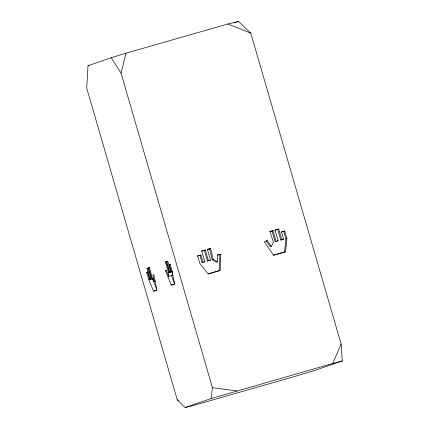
<?xml version="1.0" encoding="UTF-8"?>
<svg xmlns="http://www.w3.org/2000/svg" width="429" height="429" viewBox="0 0 429 429"><rect width="100%" height="100%" fill="white"/><g stroke="black" fill="none" stroke-linecap="round" stroke-linejoin="round"><path stroke-width="0.64" d="M219.155 270.796L219.857 254.628L220.833 254.29L220.131 270.458L208.414 273.874M217.331 261.899L213.224 259.357L210.564 248.514L209.588 248.858L212.248 259.695L216.355 262.237L217.331 261.899L217.701 254.81L220.833 254.29M87.999 65.755L86.712 88.106L177.284 399.866L185.124 407.55L193.967 405.325L295.71 376.19L314.983 370.399L342.288 360.934L341.119 344.063L250.788 33.14L238.503 21.45L227.928 23.992L126.019 53.18L111.197 57.717L87.999 65.755L89.152 65.599M284.561 252.07L285.934 238.91L283.735 231.338L284.711 231L286.91 238.572L285.537 251.726L273.182 255.325M185.124 407.55L211.068 398.557L212.419 387.682L121.042 73.15L111.197 57.717M121.042 73.15L126.019 53.18M211.068 398.557L332.722 363.47L341.119 344.063M271.305 246.444L267.187 240.637L266.211 240.975L270.329 246.782L271.305 246.444L273.418 242.117L269.852 231.537L273.026 230.63L276.137 241.339L275.161 241.677L272.05 230.968L273.026 230.63M171.396 275.375L174.817 284.062L171.192 285.103L165.567 270.828L166.28 270.195L168.758 276.432L172.383 275.391L172.222 271.67L168.597 272.71L168.758 276.432M267.187 240.637L264.259 241.854L273.525 255.169L285.537 251.726M234.068 22.989L238.503 21.45M156.606 290.342L153.582 291.205L148.868 279.874L146.67 272.302L147.533 272.002L149.651 279.279L150.139 279.107L147.024 268.398L148 268.061L151.115 278.77L152.928 278.249M151.115 278.77L151.662 278.582L148.552 267.868L149.405 267.573L152.392 278.324L154.231 281.467L155.437 281.124M168.597 272.71L165.363 262.039L166.216 261.744L169.332 272.453L172.957 271.418M169.332 272.453L169.879 272.265L166.768 261.556L167.744 261.213L170.855 271.927L172.667 271.407M204.381 250.348L205.357 250.01L208.467 260.719L207.491 261.057L204.381 250.348L201.357 251.212M170.855 271.927L171.343 271.755L169.23 264.478L170.093 264.178L172.292 271.75L174.426 283.982L171.192 285.103M199.941 255.335L200.917 254.998L203.03 262.275L202.054 262.618L199.941 255.335L197.367 256.075M277.713 229.343L278.689 229.006L281.799 239.72L280.823 240.058L277.713 229.343L274.689 230.212M203.866 262.098L204.842 261.76L201.732 251.045L205.357 250.01M209.529 260.473L210.505 260.135L207.395 249.426L210.564 248.514M212.248 259.695L213.224 259.357M277.198 241.093L278.174 240.755L275.064 230.046L278.689 229.006M282.636 239.538L283.612 239.2L281.499 231.923L284.711 231M285.934 238.91L286.91 238.572M153.582 291.205L156.816 290.084L153.877 274.882L152.96 274.812L154.231 281.467M207.051 249.581L209.588 248.858M269.509 231.692L272.05 230.968M166.768 261.556L167.975 261.207M165.363 262.039L166.575 261.695M148.552 267.868L149.759 267.524M147.024 268.398L148.236 268.05M200.917 254.998L197.699 255.92L199.903 263.492L208.124 273.9L220.131 270.458M281.167 232.073L283.735 231.338M169.23 264.478L170.436 264.135M146.67 272.302L147.876 271.954M165.567 270.828L166.774 270.479M202.054 262.618L204.842 261.76M207.491 261.057L210.505 260.135M275.161 241.677L278.174 240.755M280.823 240.058L283.612 239.2M149.651 279.279L153.158 278.244M148.868 279.874L152.493 278.834L156.714 288.974M332.722 363.47L342.288 360.934M217.353 255.046L219.857 254.628M212.419 387.682L236.921 390.905M177.284 399.866L178.518 400.268M227.928 23.992L250.788 33.14"/></g></svg>
